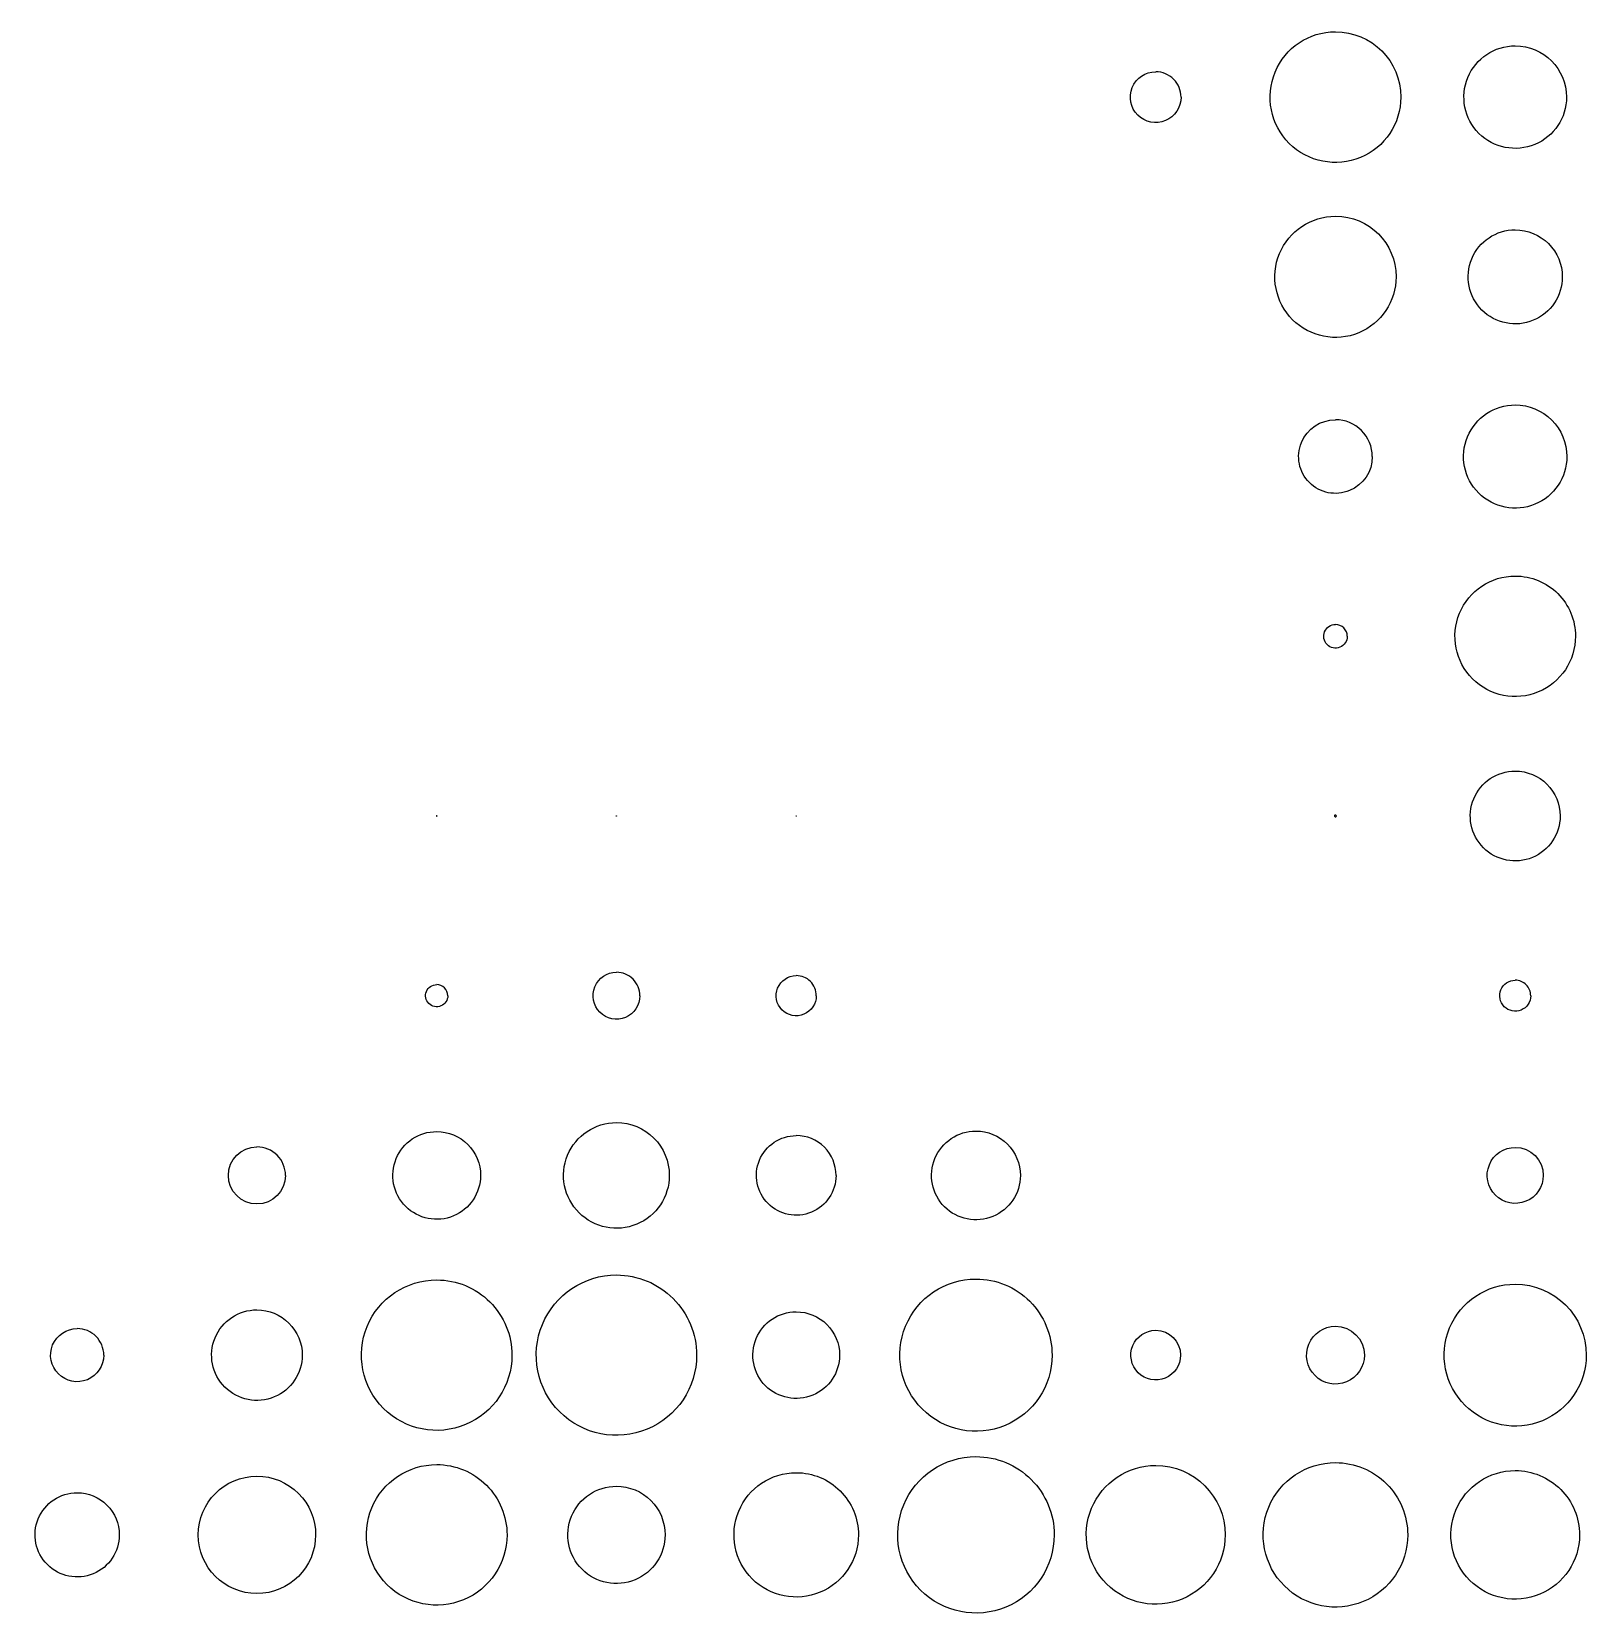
# Model space of a CAD drawing. Header units: metres. Extents: x -0.001 to 0.091, y 0 to 0.118.
# Drawn here: x -0.00067 to 0.02307, y 0.00035 to 0.0246 of the extents above; entities that cross this region are included whole.
import ezdxf

# ---------------------------------------------------------------- set-up
doc = ezdxf.new("R2010")
doc.units = ezdxf.units.M
doc.layers.get('0').update_dxf_attribs({"linetype": 'CONTINUOUS'})

msp = doc.modelspace()

# ---------------------------------------------------------------- linework, layer by layer
for points in [[(0.0055189287957227, 0.01261725348663882, 0.3030116265433105), (0.005522251633098648, 0.012622226443706471), (0.005520674401422821, 0.0126260318657944), (0.005516868979398982, 0.012627609067149319, 0.30302573011684464), (0.005511896114016793, 0.012624286258236505, 0.30302398433086386), (0.005513062886302944, 0.012618420349893059, 0.3030227937399239)], [(0.01924962449527933, 0.01263174971202767, 0.1988768646800297), (0.019240110883604215, 0.012635690448649909, 0.3030250884483082), (0.01922767870002271, 0.012627385685229003, 0.3030257602732808), (0.01923059564283061, 0.012612720857552044, 0.3030248219670271), (0.019245260470781712, 0.012609803918562729, 0.30302483935602775), (0.01925356523702773, 0.012622236100334597, 0.19887587321833164)]]:
    msp.add_lwpolyline(points, format="xyb", close=True)
for points in [[(0.00826151755981663, 0.0126249171839705), (0.00826342017992967, 0.0126241290652099), (0.00826420829869027, 0.0126222264450969), (0.00826254723959419, 0.0126197404510673), (0.00825961484946788, 0.0126203237347481), (0.00825903156578702, 0.0126232561248745)], [(0.0110061690264509, 0.0126249171839705), (0.0110080717367997, 0.0126241290652099), (0.0110088597653246, 0.0126222264450969), (0.0110071987062285, 0.0126197404510673), (0.0110042663161022, 0.0126203237347481), (0.0110036830324213, 0.0126232561248745)]]:
    msp.add_lwpolyline(points, close=True)
for centre, radius, start, end in [((0.016495431821563003, 0.023600754874217346), 0.00038755946660209056, 45.00451231235939, 89.99549341200273), ((0.016495388788792895, 0.02360079793093345), 0.00038755942883312254, 0.0045091949053095515, 44.99551279102362), ((0.019240073458266012, 0.018111430425578605), 0.000562499343156692, 45.004496554885804, 89.99549846207181), ((0.019240010609254756, 0.018111492846314674), 0.0005624996782344131, 0.00451165218499094, 44.99547395498247), ((0.019240096622510007, 0.015366847298824472), 0.00018032305452424276, 45.00452538217225, 89.99546861897015), ((0.019240076718177238, 0.015366867581917534), 0.00018032281131691736, 0.004515140822609106, 44.99549623171035), ((0.008261493185381986, 0.009877512657818131), 0.0003579543422964217, 45.004519567530394, 89.99547737563665), ((0.011006144798118343, 0.009877522383463361), 0.00030681806571560536, 45.004508320757026, 89.9954754848445), ((0.005516855542823691, 0.009877548534631837), 0.0001695573940579488, 45.00448758093867, 89.99545907639607), ((0.0055168368984600405, 0.009877567372249775), 0.00016955724614752015, 0.0045218000403247985, 44.9955315905381), ((0.00826145372308457, 0.009877552618971457), 0.0003579539531986551, 0.004503422101732804, 44.9955302035631), ((0.011006110733489432, 0.00987755655716161), 0.00030681798223755564, 0.004518550624731101, 44.99549769123809), ((0.021984747412322776, 0.00987753561813702), 0.0002368421023589186, 45.00450187710349, 89.99544755322427), ((0.02198472128855569, 0.00987756201570717), 0.00023684189279913552, 0.004533049649001838, 44.99551756811644), ((0.002772186977765706, 0.007132861890751117), 0.0004360045272841201, 45.00450674237877, 89.99547722834328), ((0.01100612095121337, 0.007132809691813303), 0.0006082533717178783, 45.00450533677975, 89.9954713749102), ((0.011006053548893559, 0.007132877429878329), 0.0006082531147496317, 0.004519363600885737, 44.99550397232796), ((0.0027721384836245015, 0.0071329104929639), 0.000436004496620063, 0.00449751369006341, 44.995484393914495), ((2.7540648167058218e-05, 0.004388211864399027), 0.0004063996259151106, 45.00452890139807, 89.99546490607251), ((2.7495567882472732e-05, 0.004388257465886578), 0.00040639925155949735, 0.0044981025469131635, 44.995488774418)]:
    msp.add_arc(centre, radius, start, end)
for points in [[(0.0183178098056762, 0.0239828608343678), (0.0184723274639133, 0.0243558995334646), (0.0188363434935719, 0.0245991272943713), (0.019240117651268, 0.0245991272943713)], [(0.019240117651268, 0.0245991272943713), (0.0197914628509258, 0.0245991272943713), (0.020238416514141, 0.0241521736311562), (0.020238416514141, 0.023600828431498303)], [(0.0212613388094934, 0.023900481940376903), (0.021382537289819103, 0.024193081001297304), (0.021668059253616204, 0.0243838606949153), (0.0219847662303592, 0.0243838606949153)], [(0.0219847662303592, 0.0243838606949153), (0.022417222984071, 0.0243838606949153), (0.0227677984035406, 0.02403328518521), (0.0227677984035406, 0.023600828431498303)], [(0.0161374776302271, 0.023749110530917703), (0.0161974521685146, 0.023893901861588), (0.0163387413607354, 0.0239883082744249), (0.0164954623044977, 0.0239883082744249)], [(0.0185342137361213, 0.0228949246065874), (0.0182487023299032, 0.023180436012805405), (0.0181632920572034, 0.0236098221352709), (0.0183178098056762, 0.0239828608343678)], [(0.021431078782170505, 0.0230471410735452), (0.021207133221126, 0.023271086724825404), (0.0211401402389318, 0.0236078827892207), (0.0212613388094934, 0.023900481940376903)], [(0.0162214726459265, 0.0233268388631627), (0.016110654250944, 0.0234376572581452), (0.0160775030919395, 0.023604319290483004), (0.0161374776302271, 0.023749110530917703)], [(0.0168829421474243, 0.023600828431498303), (0.0168829421474243, 0.023444107487736), (0.0167885357345875, 0.023302818295515), (0.0166437444039171, 0.0232428437572276)], [(0.020238416514141, 0.023600828431498303), (0.020238416514141, 0.0231970542738023), (0.0199951887532342, 0.0228330382441436), (0.0196221500541374, 0.0226785205859065)], [(0.0227677984035406, 0.023600828431498303), (0.0227677984035406, 0.023284121454755204), (0.0225770187099226, 0.022998599490958102), (0.0222844196490021, 0.022877401010632303)], [(0.0166437444039171, 0.0232428437572276), (0.0164989531634825, 0.0231828692189401), (0.0163322911311447, 0.0232160203779446), (0.0162214726459265, 0.0233268388631627)], [(0.0222844196490021, 0.022877401010632303), (0.0219918205880817, 0.022756202530306503), (0.0216550244334507, 0.022823195422265005), (0.021431078782170505, 0.0230471410735452)], [(0.0196221500541374, 0.0226785205859065), (0.0192491113550406, 0.0225240029276694), (0.0188197252325751, 0.0226094131101335), (0.0185342137361213, 0.0228949246065874)], [(0.0183849320054185, 0.021210421910039797), (0.0185282044884843, 0.0215563122007975), (0.0188657286648877, 0.0217818386916206), (0.019240117651268, 0.0217818386916206)], [(0.019240117651268, 0.0217818386916206), (0.019751337914695, 0.0217818386916206), (0.0201657638574811, 0.021367412748834604), (0.0201657638574811, 0.0208561923951717)], [(0.021321002846675305, 0.0211311128351737), (0.0214322056458163, 0.021399580067806203), (0.0216941794259492, 0.0215746253592847), (0.0219847662303593, 0.0215746253592847)], [(0.0219847662303592, 0.0215746253592847), (0.0221753115818177, 0.0215746253592847), (0.0223580527167376, 0.0214989314882226), (0.0224927886301779, 0.0213641955747824)], [(0.0224927886301779, 0.0213641955747824), (0.0226275246338538, 0.0212294596613422), (0.0227032184146801, 0.0210467185264223), (0.0227032184146801, 0.0208561730847281)], [(0.0185855869155378, 0.0202016617496773), (0.0183208539076214, 0.020466394667358105), (0.0182416596125884, 0.0208645316192821), (0.0183849320054185, 0.021210421910039797)], [(0.021476743740305, 0.0203481506849095), (0.0212712678064825, 0.0205536265284962), (0.0212098001377701, 0.0208626456927768), (0.021321002846675305, 0.0211311128351737)], [(0.0201657638574811, 0.0208561923951717), (0.0201657638574811, 0.0204818034990272), (0.0199402373666581, 0.0201442793226237), (0.0195943470759003, 0.020001006839558)], [(0.0227032184146801, 0.0208561730847281), (0.0227032184146801, 0.020565586280318), (0.022528173213437405, 0.0203036125001851), (0.0222597059808048, 0.0201924097912799)], [(0.0195943470759003, 0.020001006839558), (0.0192484567851425, 0.0198577343564923), (0.0188503199234543, 0.0199369287417608), (0.0185855869155378, 0.0202016617496773)], [(0.0222597059808048, 0.0201924097912799), (0.0219912387481724, 0.0200812069921389), (0.021682219674127402, 0.0201426747510871), (0.021476743740305, 0.0203481506849095)], [(0.018720542643187, 0.0183267521232627), (0.018807588979689, 0.0185369005527964), (0.0190126546117019, 0.0186739209639081), (0.019240117651268, 0.0186739209639081)], [(0.0212563668214341, 0.018413250007071), (0.021378398267672304, 0.0187078600612017), (0.021665882587627704, 0.0188999509700373), (0.0219847662303592, 0.0188999509700373)], [(0.0219847662303592, 0.0188999509700373), (0.022193866572029004, 0.0188999509700373), (0.0223944027319435, 0.0188168861943542), (0.0225422590090098, 0.0186690299172879)], [(0.0225422590090098, 0.0186690299172879), (0.0226901152860762, 0.0185211736402215), (0.022773180061759303, 0.018320637480307), (0.022773180061759303, 0.0181115371386373)], [(0.0188424521809703, 0.0177138716683396), (0.0186816115255047, 0.017874712323805), (0.018633496306685, 0.0181166036034932), (0.018720542643187, 0.0183267521232627)], [(0.0214272734517087, 0.0175540443599867), (0.0212017886497874, 0.0177795290716723), (0.0211343352849602, 0.0181186399529402), (0.0212563668214341, 0.018413250007071)], [(0.0198025014765387, 0.0181115371386373), (0.0198025014765387, 0.0178840740088356), (0.0196654810654271, 0.0176790084670583), (0.0194553326358933, 0.0175919621305563)], [(0.022773180061759303, 0.0181115371386373), (0.022773180061759303, 0.0177926534959057), (0.0225810891529237, 0.0175051691759503), (0.022286479098793, 0.0173831376394764)], [(0.0194553326358933, 0.0175919621305563), (0.0192451842063595, 0.0175049157940543), (0.0190032928364357, 0.0175530310128741), (0.0188424521809703, 0.0177138716683396)], [(0.022286479098793, 0.0173831376394764), (0.0219918690446623, 0.0172611061932382), (0.021652758253630104, 0.0173285595580654), (0.0214272734517087, 0.0175540443599867)], [(0.021134552572569, 0.0157190517667086), (0.0212769919994867, 0.0160629311544918), (0.021612553909967504, 0.0162871464300972), (0.0219847662303592, 0.0162871464300972)], [(0.0219847662303592, 0.0162871464300972), (0.0222288355295716, 0.0162871464300972), (0.0224629085159491, 0.0161901902265782), (0.0226354915453919, 0.0160176071068997)], [(0.0226354915453919, 0.0160176071068997), (0.0228080746650703, 0.015845024077457), (0.0229050308685894, 0.0156109510910795), (0.0229050308685894, 0.0153668817918671)], [(0.0190735485617196, 0.015435874126864), (0.0191014533258466, 0.0155032423091733), (0.0191671920315612, 0.0155471675226657), (0.0192401108835891, 0.0155471675226657)], [(0.0213340408250909, 0.014716156386598801), (0.0210708469678156, 0.014979350243874102), (0.0209921130554157, 0.0153751724691612), (0.021134552572569, 0.0157190517667086)], [(0.0191126295609294, 0.0152394004692074), (0.0190610681498053, 0.015290961790095802), (0.0190456437073569, 0.0153685059445546), (0.0190735485617196, 0.015435874126864)], [(0.0194203967046234, 0.0153668817918671), (0.0194203967046234, 0.0152939629398392), (0.0193764714008954, 0.015228224234124602), (0.019309103218586, 0.0152003193797619)], [(0.0229050308685894, 0.0153668817918671), (0.0229050308685894, 0.0149946694714753), (0.022680815592984002, 0.0146591075609945), (0.0223369362052008, 0.0145166680438411)], [(0.019309103218586, 0.0152003193797619), (0.0192417350362765, 0.0151724146156349), (0.0191641909720535, 0.0151878390580832), (0.0191126295609294, 0.0152394004692074)], [(0.0223369362052008, 0.0145166680438411), (0.0219930569076533, 0.0143742286169235), (0.0215972346823663, 0.0144529625293234), (0.0213340408250909, 0.014716156386598801)], [(0.0213508349555021, 0.012884809316326), (0.0214570398689328, 0.0131412105896967), (0.0217072395121157, 0.0133083886801055), (0.0219847662303592, 0.0133083886801055)], [(0.0219847662303592, 0.0133083886801055), (0.0221667477610054, 0.0133083886801055), (0.022341275821348604, 0.0132360967858459), (0.022469956196228404, 0.0131074164109661)], [(0.022469956196228404, 0.0131074164109661), (0.0225986365711083, 0.012978736036086201), (0.022670928465367803, 0.012804207975743), (0.022670928465367803, 0.0126222264450969)], [(0.021499576264490103, 0.0121370364792277), (0.0213033352345145, 0.0123332775092034), (0.0212446301323071, 0.0126284080429553), (0.0213508349555021, 0.012884809316326)], [(0.022670928465367803, 0.0126222264450969), (0.022670928465367803, 0.0123446997268533), (0.0225037503749591, 0.012094500083670402), (0.0222473491015884, 0.0119882951702397)], [(0.0222473491015884, 0.0119882951702397), (0.0219909479184534, 0.0118820903470447), (0.021695817294465704, 0.0119407954492521), (0.021499576264490103, 0.0121370364792277)], [(0.00793088279024319, 0.0100145357437647), (0.00798627597089451, 0.0101482665215426), (0.00811677224936244, 0.0102354613860364), (0.0082615214399525, 0.0102354613860364)], [(0.0107227645340113, 0.00999497074516238), (0.010770244312905302, 0.0101095971776782), (0.010882098252987001, 0.0101843356329586), (0.0110061690264509, 0.0101843356329586)], [(0.00539699849946065, 0.00975771027228388), (0.00534851538961876, 0.00980619338212577), (0.005334011802672161, 0.0098791079930749), (0.00536025063497427, 0.00994245418896371)], [(0.00536025063497427, 0.00994245418896371), (0.00538648946727639, 0.0100058003848525), (0.00544830355091007, 0.0100471032581454), (0.0055168689807253, 0.0100471032581454)], [(0.00800846159521761, 0.00962452090881365), (0.00790610848364347, 0.00972687411062349), (0.00787548969982762, 0.009880804875751), (0.0079308827902432, 0.0100145357437647)], [(0.010789260588106702, 0.00966067231520434), (0.0107015292722697, 0.00974840354080564), (0.010675284664881702, 0.00988034431264658), (0.0107227645340113, 0.00999497074516238)], [(0.0218173280806114, 0.00971014269403636), (0.021749605723109, 0.00977786505153874), (0.0217293467215999, 0.00987971401615666), (0.0217659977631609, 0.00996819762717426)], [(0.0217659977631609, 0.00996819762717426), (0.0218026488949576, 0.0100566811479561), (0.021888992295216802, 0.0101143739858795), (0.0219847662303592, 0.0101143739858795)], [(0.00558174241614046, 0.00972096240779752), (0.00551839622025166, 0.00969472357549539), (0.00544548160930254, 0.009709227162442), (0.00539699849946065, 0.00975771027228388)], [(0.0056863914853222, 0.00987758075354853), (0.0056863914853222, 0.00980901532373332), (0.00564508861202927, 0.00974720124009963), (0.00558174241614046, 0.00972096240779752)], [(0.00861940207244041, 0.00987758075354853), (0.00861940207244041, 0.00973283156295848), (0.00853220720794662, 0.00960233528449054), (0.00839847643016865, 0.00954694219407495)], [(0.011312923905861002, 0.00987758075354853), (0.011312923905861002, 0.0097535099800846), (0.0112381854505806, 0.00964165604000291), (0.0111235590180648, 0.00959417626110893)], [(0.0220753830137493, 0.0096588123765859), (0.021986899492967404, 0.00962216124478916), (0.0218850505283495, 0.00964242024629825), (0.0218173280806114, 0.00971014269403636)], [(0.0222215594626902, 0.00987758075354853), (0.0222215594626902, 0.00978180681840607), (0.0221638666247669, 0.00969546341814689), (0.0220753830137493, 0.00965881237658589)], [(0.00839847643016865, 0.00954694219407495), (0.00826474556215497, 0.00949154901342366), (0.00811081470679174, 0.00952216779723949), (0.00800846159521761, 0.00962452090881365)], [(0.0111235590180648, 0.00959417626110893), (0.011008932585549, 0.00954669639197925), (0.010876991813708, 0.00957294099936732), (0.010789260588106702, 0.00966067231520434)], [(0.00489785376028147, 0.00738934923907855), (0.005001559685739151, 0.00763971753281835), (0.00524587226044712, 0.00780296197757438), (0.0055168689807253, 0.00780296197757438)], [(0.0055168689807253, 0.00780296197757438), (0.0056945685558474, 0.00780296197757438), (0.00586499007890226, 0.007732371116834001), (0.0059906426845019204, 0.007606718511234331)], [(0.00751571998258437, 0.00744186579527722), (0.00764066685463391, 0.00774351432564401), (0.00793501937602561, 0.00794019444262322), (0.0082615214399525, 0.00794019444262322)], [(0.0082615214399525, 0.00794019444262322), (0.00847561732120383, 0.00794019444262322), (0.00868094445632734, 0.00785514511279523), (0.00883233310080867, 0.00770375646831387)], [(0.0131243405228737, 0.00739241905820331), (0.013229295942317901, 0.007645803841758561), (0.013476552096381201, 0.00781101506422312), (0.013750813725406402, 0.00781101506422312)], [(0.013750813725406402, 0.00781101506422312), (0.0139306543234084, 0.00781101506422312), (0.0141031290699896, 0.00773957373184101), (0.014230295560229301, 0.00761240724160125)], [(0.00233630653709604, 0.00713294471722199), (0.00233630653709604, 0.00737369388342798), (0.0025314722280208603, 0.00756885957435281), (0.00277222139422686, 0.00756885957435281)], [(0.0059906426845019204, 0.007606718511234331), (0.00611629529010156, 0.00748106590563469), (0.006186886241077691, 0.00731064438257981), (0.006186886241077691, 0.00713294471722199)], [(0.00883233310080867, 0.00770375646831387), (0.00898372183552572, 0.007552367733596841), (0.00906877107511803, 0.00734704068870903), (0.00906877107511803, 0.00713294471722199)], [(0.0104443319393952, 0.00736564594021519), (0.0105384586215065, 0.0075928878120365), (0.0107602041455115, 0.00774105350737973), (0.0110061690264509, 0.00774105350737973)], [(0.014230295560229301, 0.007612407241601241), (0.0143574620504691, 0.0074852407513615), (0.0144289033828512, 0.00731276600478032), (0.0144289033828512, 0.00713292540677835)], [(0.021589491465173, 0.007296672915661981), (0.0216557132929216, 0.00745654660517388), (0.021811720111212, 0.007560787087024721), (0.0219847662303592, 0.007560787087024721)], [(0.0219847662303592, 0.007560787087024721), (0.0222210570302126, 0.007560787087024721), (0.022412608509926303, 0.00736923551707537), (0.022412608509926303, 0.00713294471722199)], [(0.00504309527694868, 0.00665917101344537), (0.00485147169889639, 0.00685079459149766), (0.00479414783482377, 0.00713898094533875), (0.00489785376028147, 0.00738934923907855)], [(0.00769070968886062, 0.00656213305636583), (0.0074598379048132, 0.00679300484041323), (0.007390773110534831, 0.00714021726491043), (0.00751571998258437, 0.00744186579527722)], [(0.0105761575704601, 0.00670291395078747), (0.0104022340894271, 0.00687683734158467), (0.010350205257284, 0.00713840406839388), (0.0104443319393952, 0.00736564594021519)], [(0.0132713318905835, 0.00665344357195546), (0.0130773996316874, 0.006847375921087301), (0.0130193851936653, 0.007139034364883781), (0.0131243405228737, 0.00739241905820331)], [(0.0216822360067924, 0.006830414493655071), (0.0215598739368835, 0.006952776563563851), (0.0215232695471888, 0.00713679922615009), (0.021589491465173, 0.007296672915661981)], [(0.00277222139422686, 0.0066970299503269), (0.0025314722280208603, 0.0066970299503269), (0.00233630653709604, 0.006892195641251711), (0.00233630653709604, 0.00713294471722199)], [(0.00320813616112194, 0.00713294471722199), (0.00320813616112195, 0.0068921956412517), (0.00301297047019713, 0.00669702995032692), (0.00277222139422686, 0.00669702995032689)], [(0.006186886241077691, 0.00713294471722199), (0.006186886241077691, 0.00686194808717954), (0.00602364179632165, 0.00661763551247156), (0.00577327350258186, 0.006513929496778151)], [(0.00906877107511803, 0.00713294471722199), (0.00906877107511803, 0.006806442743530811), (0.00887209104837453, 0.00651209022213911), (0.00857044251800773, 0.006387143350089571)], [(0.0116142971270523, 0.00713292540677836), (0.0116142971270523, 0.00688696052583896), (0.0114661314317091, 0.006665215001833871), (0.0112388895598878, 0.00657108831972263)], [(0.0144289033828512, 0.00713292540677836), (0.0144289033828512, 0.00685866377775319), (0.0142636921603866, 0.00661140762368988), (0.0140103073768314, 0.00650645220424569)], [(0.022412608509926303, 0.00713294471722199), (0.022412608509926303, 0.006959898688310471), (0.022308368118311203, 0.00680389187002001), (0.022148494428799303, 0.00673766995203574)], [(0.022148494428799303, 0.00673766995203574), (0.0219886206490516, 0.0066714481242872), (0.021804598076701202, 0.00670805251398202), (0.0216822360067924, 0.006830414493655071)], [(0.005773273502581851, 0.00651392949677816), (0.00552290520884206, 0.00641022357132048), (0.005234718855000961, 0.0064675474353931), (0.00504309527694868, 0.00665917101344537)], [(0.00857044251800773, 0.006387143350089571), (0.00826879398764093, 0.00626219638780432), (0.00792158147290804, 0.006331261272318401), (0.00769070968886062, 0.00656213305636583)], [(0.0112388895598878, 0.00657108831972263), (0.011011647688066502, 0.00647696163761143), (0.0107500809612573, 0.006528990559990291), (0.0105761575704601, 0.00670291395078747)], [(0.0140103073768314, 0.00650645220424569), (0.0137569226835118, 0.00640149687503723), (0.0134652642397153, 0.00645951131305934), (0.0132713318905835, 0.00665344357195546)], [(0.00713038919351654, 0.00485681974736533), (0.0073198920517255, 0.005314319980823421), (0.007766326679091, 0.00561261805898261), (0.0082615214399525, 0.00561261805898261)], [(0.00826152143995249, 0.00561261805898261), (0.00858623358817807, 0.00561261805898261), (0.00889764634511314, 0.005483626641582971), (0.00912725248298055, 0.00525402050371556)], [(0.00445534492806122, 0.00482798708935064), (0.00463318599278907, 0.00525733350810023), (0.00505214772417373, 0.0055372748439205), (0.0055168689807253, 0.0055372748439205)], [(0.0055168689807253, 0.0055372748439205), (0.00582159888038875, 0.0055372748439205), (0.006113847826723531, 0.005416221372393471), (0.00632932431445953, 0.00520074479442176)], [(0.0126768597025943, 0.00483313575894563), (0.0128567832272211, 0.005267509570485221), (0.0132806508038837, 0.00555072889923159), (0.013750813725406402, 0.00555072889923159)], [(0.013750813725406402, 0.00555072889923159), (0.0140591118160649, 0.00555072889923159), (0.0143547828617673, 0.005428257914811241), (0.014572782610884401, 0.00521025825592984)], [(0.020982906305113, 0.00480327333091766), (0.021150751688655902, 0.0052084878311436005), (0.0215461651461407, 0.005472694764824401), (0.0219847662303592, 0.005472694764824401)], [(0.0219847662303592, 0.005472694764824401), (0.0225836667362071, 0.005472694764824401), (0.0230691715344962, 0.00498718996653529), (0.0230691715344961, 0.00438828937045181)], [(0.00632932431445953, 0.00520074479442176), (0.00654480089243125, 0.00498526821645003), (0.00666585436395828, 0.00469301927011526), (0.00666585436395828, 0.00438828937045181)], [(0.00912725248298057, 0.00525402050371556), (0.00935685871108369, 0.00502441436584817), (0.00948585012848332, 0.0047130015186774), (0.00948585012848332, 0.00438828937045181)], [(0.014572782610884401, 0.00521025825592984), (0.0147907822697658, 0.00499225859704842), (0.0149132531639505, 0.004696587551346), (0.0149132531639505, 0.00438828937045181)], [(0.00213331813131043, 0.00465293178170746), (0.00224035592041783, 0.00491134404828844), (0.00249251800999482, 0.0050798333539147904), (0.00277222139422686, 0.0050798333539147904)], [(0.00277222139422686, 0.0050798333539147904), (0.00295563018322384, 0.0050798333539147904), (0.00313152711940839, 0.00500697441840365), (0.00326121678079355, 0.00487728484725423)], [(0.00326121678079355, 0.00487728484725423), (0.0033909064421787, 0.00474759518586908), (0.0034637652874541405, 0.00457169824968451), (0.0034637652874541405, 0.00438828937045181)], [(0.00739579030668873, 0.00352255832742376), (0.0070456347540148005, 0.0038727138800977103), (0.00694088642554331, 0.00439931942367152), (0.00713038919351654, 0.00485681974736533)], [(0.010394611878331598, 0.00464160467250424), (0.0104970683098028, 0.00488895647642858), (0.0107384373953912, 0.0050502341434761), (0.0110061690264509, 0.0050502341434761)], [(0.0110061690264509, 0.0050502341434761), (0.0111817276689289, 0.0050502341434761), (0.0113500958782217, 0.00498049375437742), (0.0114742345991813, 0.00485635503341787)], [(0.0114742345991813, 0.00485635503341787), (0.0115983733201408, 0.00473221631245831), (0.011668113709239501, 0.00456384810316547), (0.011668113709239501, 0.00438828937045181)], [(-0.000347813907578161, 0.00454377967949269), (-0.000284923943479312, 0.0046956094863991), (-0.000136766549822162, 0.00479460510737964), (2.75728151355142e-05, 0.00479460510737964)], [(0.00228322600766017, 0.00389929398388511), (0.00208544582704338, 0.00409707416450189), (0.00202628025196733, 0.00439451951512644), (0.00213331813131043, 0.00465293178170746)], [(0.00470441364699106, 0.00357583403671757), (0.00437580611305716, 0.0039044415706514604), (0.00427750377309767, 0.00439864067060108), (0.00445534492806122, 0.00482798708935064)], [(0.0105381034537206, 0.00392022379772144), (0.010348788556512101, 0.00410953869492993), (0.0102921553566247, 0.0043942528685799), (0.010394611878331598, 0.00464160467250424)], [(0.0129288449301641, 0.0035663205752095003), (0.012596389564745201, 0.00389877594062834), (0.0124969361779675, 0.00439876185717028), (0.0126768597025943, 0.00483313575894563)], [(0.0161449357025516, 0.00453348225006704), (0.0162036607468526, 0.00467525709092193), (0.0163420063597181, 0.00476769672605032), (0.0164954623044977, 0.00476769672605032)], [(0.0164954623044977, 0.00476769672605032), (0.0167050031769425, 0.00476769672605032), (0.0168748695698605, 0.00459783024289657), (0.0168748695698605, 0.00438828937045181)], [(0.0188324128256979, 0.00455716623848676), (0.0189007172035811, 0.00472206741102442), (0.0190616298671495, 0.00482958588580134), (0.019240117651268, 0.00482958588580134)], [(0.019240117651268, 0.00482958588580134), (0.0194838389113161, 0.00482958588580134), (0.0196814140763817, 0.00463201072073575), (0.0196814140763817, 0.00438828937045181)], [(0.0212179758547596, 0.00362149899485206), (0.0209078380382834, 0.00393163681132816), (0.0208150609215699, 0.00439805883069171), (0.020982906305113, 0.00480327333091766)], [(-0.000259735725641332, 0.00410098082967496), (-0.000375941192985589, 0.00421718629701923), (-0.000410703871677, 0.00439194996282202), (-0.000347813907578161, 0.00454377967949269)], [(0.00043388846182764, 0.00438828937045181), (0.00043388846182764, 0.00422395009572984), (0.000334892840847105, 0.00407579261183699), (0.000183063033940694, 0.00401290264773814)], [(0.0034637652874541405, 0.00438828937045181), (0.0034637652874541405, 0.00410858598621975), (0.00329527607206351, 0.0038564239868784903), (0.00303686380548249, 0.00374938610753539)], [(0.00666585436395828, 0.00438828937045181), (0.00666585436395828, 0.00392356820413597), (0.006385913028137991, 0.00350460638251558), (0.00595656660938842, 0.00332676531778773)], [(0.00948585012848331, 0.00438828937045181), (0.00948585012848331, 0.00389309469982602), (0.00918755196008839, 0.00344665998222479), (0.00873005172663031, 0.0032571572142515706)], [(0.011668113709239501, 0.00438828937045181), (0.011668113709239501, 0.00412055773939204), (0.0115068361324277, 0.0038791886538037004), (0.0112594843285034, 0.00377673222233251)], [(0.0149132531639504, 0.00438828937045181), (0.0149132531639504, 0.00391812653916479), (0.0146300339254398, 0.0034942588722664605), (0.0141956600236645, 0.0033143353476397)], [(0.0162271808672085, 0.00412000793316256), (0.0161186710628341, 0.00422851764730119), (0.0160862106582506, 0.00439170749944788), (0.0161449357025516, 0.00453348225006704)], [(0.0168748695698605, 0.00438828937045181), (0.0168748695698605, 0.00423483351590788), (0.0167824299347321, 0.00409648781280664), (0.016640655184113, 0.00403776276850566)], [(0.0189280738759572, 0.00407624568537682), (0.0188018639745635, 0.00420245558677055), (0.0187641085380504, 0.00439226506594911), (0.0188324128256979, 0.00455716623848676)], [(0.0196814140763817, 0.00438828937045181), (0.0196814140763817, 0.0042098016765691), (0.0195738956918405, 0.00404888892276497), (0.0194089945193029, 0.00398058463511751)], [(0.0230691715344961, 0.00438828937045181), (0.0230691715344962, 0.00394968837646897), (0.0228049646910511, 0.00355427482874849), (0.0223997501908251, 0.00338642953544118)], [(0.000183063033940694, 0.00401290264773814), (3.12333172700036e-05, 0.0039500126836393), (-0.00014353025829705, 0.00398477536233071), (-0.000259735725641332, 0.00410098082967496)], [(0.00303686380548249, 0.00374938610753539), (0.00277845153890148, 0.00364234822819228), (0.00248100618827695, 0.00370151380326834), (0.00228322600766017, 0.00389929398388511)], [(0.0112594843285034, 0.00377673222233251), (0.011012132524579, 0.00367427579086133), (0.010727418260693301, 0.003730908900513), (0.0105381034537206, 0.00392022379772144)], [(0.016640655184113, 0.00403776276850566), (0.0164988804334938, 0.00397903772420465), (0.0163356905813472, 0.0040114982190239), (0.0162271808672085, 0.00412000793316256)], [(0.0194089945193029, 0.00398058463511751), (0.0192440932565295, 0.00391228034747005), (0.0190542837773509, 0.00395003578398309), (0.0189280738759572, 0.00407624568537682)], [(0.00595656660938842, 0.00332676531778773), (0.005527220280874571, 0.0031489242530599), (0.00503302109068924, 0.00324722650278367), (0.00470441364699106, 0.00357583403671757)], [(0.00873005172663031, 0.0032571572142515706), (0.00827255140293651, 0.0030676543560426203), (0.00774594585936268, 0.00317240277474983), (0.00739579030668873, 0.00352255832742376)], [(0.0141956600236645, 0.0033143353476397), (0.013761286212124902, 0.0031344118230129305), (0.0132613002053472, 0.00323386520979064), (0.0129288449301641, 0.0035663205752095003)], [(0.0223997501908251, 0.00338642953544118), (0.0219945356905992, 0.0032185841518981603), (0.0215281135809999, 0.0033113612686116803), (0.0212179758547596, 0.00362149899485206)], [(0.0045249530315974, 0.00205450873978762), (0.00469113239307985, 0.00245570134382866), (0.00508262131871939, 0.0027172858470743), (0.0055168689807253, 0.0027172858470743)], [(0.0055168689807253, 0.0027172858470743), (0.005801616541590911, 0.0027172858470743), (0.006074701677325401, 0.0026041703214199105), (0.00627604860516572, 0.00240282339357957)], [(0.0126470275035319, 0.00210084694661376), (0.0128319490041046, 0.0025472868076509), (0.0132675907177172, 0.00283837324723126), (0.013750813725406402, 0.00283837324723126)], [(0.013750813725406402, 0.00283837324723126), (0.0140676757271129, 0.00283837324723126), (0.014371559847392, 0.0027125003762441), (0.0145956151350695, 0.00248844508856658)], [(0.015515984085789601, 0.00204936007019264), (0.0156800810776089, 0.00244552519120793), (0.0160666640677347, 0.0027038317015275), (0.0164954700647695, 0.0027038317015275)], [(0.0164954700647695, 0.0027038317015275), (0.0170809956520308, 0.0027038317015275), (0.0175556579971579, 0.00222916935640047), (0.0175556579971579, 0.00164364376913916)], [(0.0182208556775786, 0.00206583584899081), (0.0183916163966973, 0.00247808891568854), (0.0187938982360898, 0.00274688496727729), (0.019240117651268, 0.00274688496727728)], [(0.019240117651268, 0.00274688496727728), (0.0195327154488883, 0.00274688496727729), (0.0198133291310431, 0.00263065098544614), (0.020020226999309002, 0.00242375311718021)], [(0.0018761742179809803, 0.00164364376913916), (0.0018761742179809803, 0.00213851692990188), (0.00227734823346413, 0.00253969085514932), (0.00277222139422686, 0.00253969085514932)], [(0.00277222139422686, 0.00253969085514932), (0.0030098678955067406, 0.00253969085514932), (0.0032377809405982, 0.00244528615679107), (0.00340582240635635, 0.00227724478126865)], [(0.0101286093440993, 0.0020071408531839), (0.0102756302188888, 0.00236208061338799), (0.0106219849528869, 0.00259350752757227), (0.0110061690264509, 0.00259350752757227)], [(0.0110061690264509, 0.00259350752757227), (0.011258088562418101, 0.00259350752757227), (0.0114996900952159, 0.00249343286787644), (0.011677824155319901, 0.00231529889800812)], [(0.0145956151350695, 0.00248844508856658), (0.0148196703325113, 0.00226438989112477), (0.0149455432937342, 0.00196050568060998), (0.0149455432937342, 0.00164364376913916)], [(0.0210773744391809, 0.00201948807717857), (0.021229393199680705, 0.0023864937966445), (0.0215875220706287, 0.00262578782166279), (0.0219847662303592, 0.00262578782166278)], [(0.0219847662303592, 0.00262578782166278), (0.0222452495871388, 0.00262578782166279), (0.0224950642847489, 0.00252231127540011), (0.0226792537931776, 0.00233812167673568)], [(-0.000566582374776517, 0.00188974120634824), (-0.000467041278880964, 0.00213005453403653), (-0.000232540484964623, 0.00228674299294039), (2.75728151355194e-05, 0.00228674299294039)], [(2.75728151355142e-05, 0.00228674299294039), (0.00019813591803185702, 0.00228674299294039), (0.000361713152115711, 0.00221898706775093), (0.000482319505660269, 0.00209838071420638)], [(0.00340582240635635, 0.00227724478126865), (0.00357386378187877, 0.00210920331551052), (0.0036682684802370105, 0.00188129018018335), (0.0036682684802370105, 0.00164364376913916)], [(0.00627604860516572, 0.00240282339357957), (0.00647739553300604, 0.00220147637550355), (0.00659051105866044, 0.00192839133000478), (0.00659051105866044, 0.00164364376913916)], [(0.00757538411000211, 0.00192785108876139), (0.00769033521063112, 0.00220536779084027), (0.00796113954835862, 0.0023863134154443), (0.0082615214399525, 0.0023863134154443)], [(0.0082615214399525, 0.0023863134154443), (0.00845848967957915, 0.0023863134154443), (0.00864739057531365, 0.0023080681294571), (0.00878666823290989, 0.00216879047186084)], [(0.011677824155319901, 0.00231529889800812), (0.0118559581251882, 0.00213716483790409), (0.011956032784884002, 0.00189556330510629), (0.011956032784884002, 0.00164364376913916)], [(0.020020226999309002, 0.00242375311718021), (0.020227124867574903, 0.00221685524891429), (0.020343358849406, 0.0019362414765238202), (0.020343358849406, 0.00164364376913916)], [(0.0226792537931776, 0.00233812167673568), (0.0228634433918421, 0.00215393207807125), (0.022966920028340405, 0.0019041174706968102), (0.022966920028340405, 0.00164363402368162)], [(0.000482319505660269, 0.00209838071420638), (0.000602925768969116, 0.00197777445089752), (0.0006706816941585731, 0.00181419712657797), (0.0006706816941585731, 0.00164363402368162)], [(0.00475768935628488, 0.000884464144698745), (0.00445062984109103, 0.00119152356965686), (0.00435877357987921, 0.00165331622598228), (0.0045249530315974, 0.00205450873978762)], [(0.00878666823290989, 0.00216879047186084), (0.00892594580027044, 0.00202951290450031), (0.00900419108625764, 0.00184061200876579), (0.00900419108625764, 0.00164364376913916)], [(0.010334513897582, 0.000971988640270213), (0.0100628547568983, 0.00124364778095388), (0.00998158846930977, 0.0016522010929798), (0.0101286093440993, 0.0020071408531839)], [(0.0129060123157433, 0.000798842359476024), (0.0125643221367134, 0.00114053262874164), (0.0124621060931948, 0.0016544070855766), (0.0126470275035319, 0.00210084694661376)], [(0.0157458039920729, 0.0008939776964425312), (0.015442592308364, 0.00119718928991572), (0.0153518871842061, 0.00165319503941305), (0.015515984085789601, 0.00204936007019264)], [(0.0184600083032269, 0.000863534330862387), (0.0181444835046247, 0.00117905912946458), (0.0180500948682243, 0.0016535828725288203), (0.0182208556775786, 0.00206583584899081)], [(0.021290278577305203, 0.000949146460863288), (0.0210093846230105, 0.00123004050539371), (0.0209253556786811, 0.00165248235771266), (0.0210773744391809, 0.00201948807717857)], [(-0.000427173875389225, 0.00118888742339259), (-0.000611101700235886, 0.00137281524823923), (-0.000666123380436377, 0.00164942787865995), (-0.000566582374776522, 0.00188974120634824)], [(0.0077363746469951205, 0.00111849697618178), (0.00752397258040548, 0.00133089904277139), (0.007460432919137381, 0.00165033447691824), (0.00757538411000211, 0.00192785108876139)], [(0.0006706816941585731, 0.00164363402368162), (0.0006706816941585731, 0.00138352081381721), (0.000513993235254698, 0.00114901992966515), (0.000273679907566418, 0.0010494789240053)], [(0.00277222139422686, 0.0007475965928932841), (0.00227734823346413, 0.0007475965928932841), (0.0018761742179809803, 0.00114877060837642), (0.0018761742179809803, 0.00164364376913916)], [(0.0036682684802370105, 0.00164364376913916), (0.0036682684802370105, 0.00114877060837642), (0.00326709455498958, 0.0007475965928932841), (0.00277222139422686, 0.0007475965928932841)], [(0.00659051105866044, 0.00164364376913916), (0.00659051105866044, 0.00120939601689754), (0.00632892655541479, 0.000817907181493717), (0.00592773404160946, 0.0006517277297755412)], [(0.00900419108625764, 0.00164364376913916), (0.00900419108625764, 0.00134326187754527), (0.00882324546165361, 0.00107245753981777), (0.00854572884981046, 0.000957506439188753)], [(0.011956032784884002, 0.00164364376913916), (0.011956032784884002, 0.00125945969557508), (0.011724605960935502, 0.000913104871341342), (0.0113696662007314, 0.000766083996551808)], [(0.0149455432937342, 0.00164364376913916), (0.0149455432937342, 0.00116042076144992), (0.0146544567639181, 0.000724778957601641), (0.014208016902881, 0.000539857547264601)], [(0.0175556579971579, 0.00164364376913916), (0.0175556579971579, 0.0012148377721044), (0.0172973514868382, 0.0008282547819785531), (0.016901186365823, 0.000664157790159306)], [(0.020343358849406, 0.00164364376913916), (0.020343358849406, 0.00119742426372527), (0.0200745627978173, 0.000795142514568506), (0.0196623098213553, 0.000624381705214135)], [(0.022966920028340405, 0.00164363402368162), (0.022966920028340405, 0.00124638995418677), (0.0227276259130864, 0.0008882609930030371), (0.0223606201936205, 0.000736242232503245)], [(0.000273679907566418, 0.0010494789240053), (3.33665798781381e-05, 0.000949937828109729), (-0.000243246050542589, 0.00100495950831021), (-0.000427173875389225, 0.00118888742339259)], [(0.00854572884981046, 0.000957506439188753), (0.00826821214773158, 0.000842555248324055), (0.00794877671358474, 0.000906094909592135), (0.0077363746469951205, 0.00111849697618178)], [(0.0113696662007314, 0.000766083996551808), (0.0110147263502916, 0.000619063121762254), (0.010606173038265701, 0.00070032949958654), (0.010334513897582, 0.000971988640270213)], [(0.00592773404160946, 0.0006517277297755412), (0.0055265414375684, 0.000485548368293059), (0.005064748871478721, 0.00057740462950487), (0.00475768935628488, 0.000884464144698745)], [(0.014208016902881, 0.000539857547264601), (0.0137615771320796, 0.000354936136927582), (0.0132477025850089, 0.000457152090210419), (0.0129060123157433, 0.000798842359476024)], [(0.016901186365823, 0.000664157790159306), (0.0165050213350434, 0.000500060888575753), (0.016049015585546, 0.000590766012733624), (0.0157458039920729, 0.0008939776964425312)], [(0.0196623098213553, 0.000624381705214135), (0.0192500567546576, 0.00045362098609549), (0.018775533101829, 0.000548009622495919), (0.0184600083032269, 0.000863534330862387)], [(0.0223606201936205, 0.000736242232503245), (0.0219936144741546, 0.000584223562239147), (0.0215711726218357, 0.000668252416332856), (0.021290278577305203, 0.000949146460863288)]]:
    msp.add_open_spline(points, degree=3)

doc.saveas('drawing.dxf')
